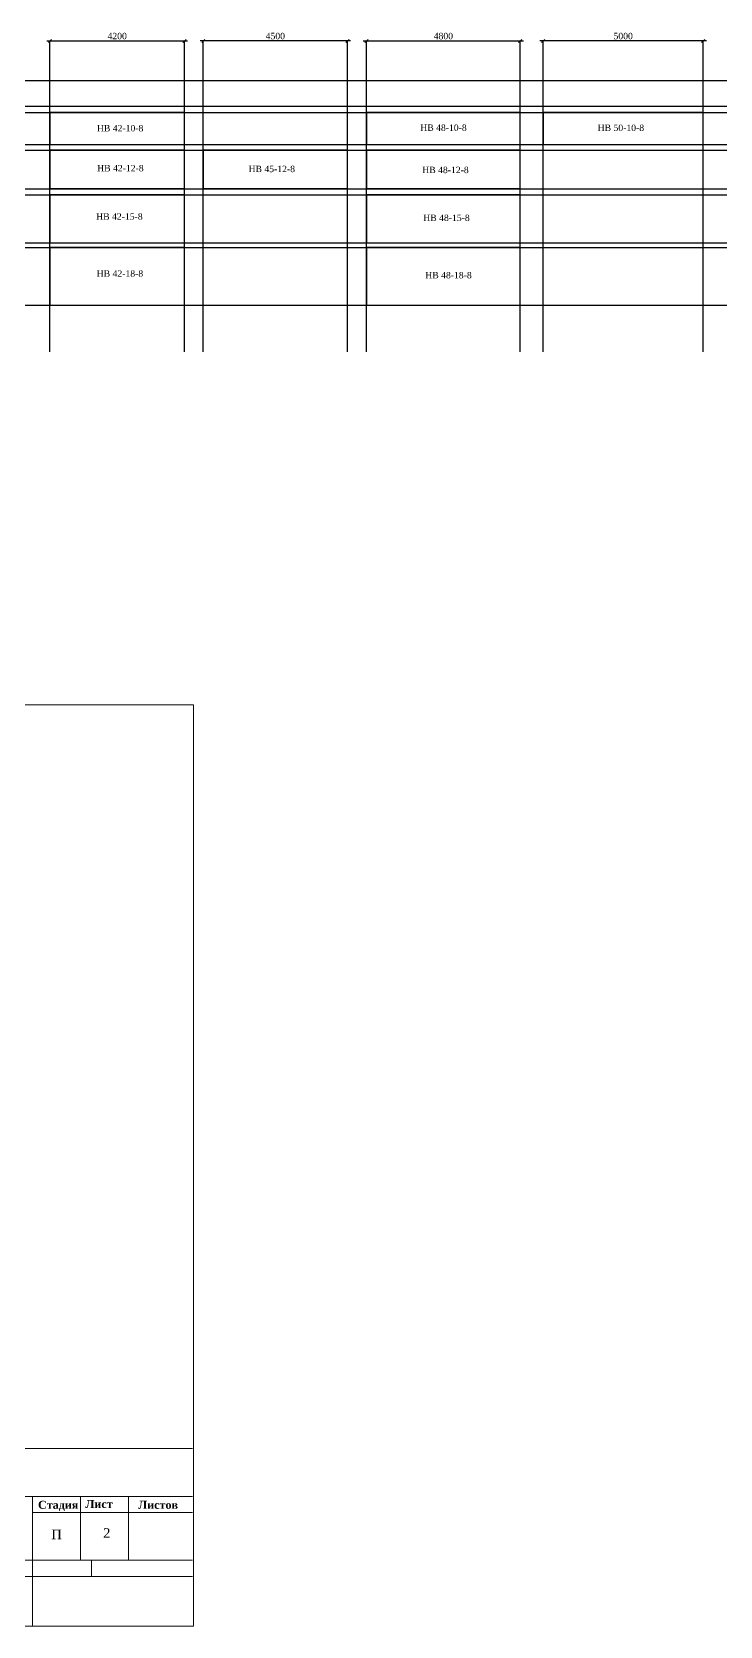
# Model space of a CAD drawing. Extents: x 1526320 to 3332998, y -546296 to 333165.
# Drawn here: x 2044632 to 2066128, y -187677 to -137863 of the extents above; entities that cross this region are included whole.
import ezdxf

# ---------------------------------------------------------------- set-up
doc = ezdxf.new("R2010")
doc.units = 0
doc.header["$LTSCALE"] = 500
doc.header["$MEASUREMENT"] = 0
doc.layers.get('0').update_dxf_attribs({"linetype": 'CONTINUOUS', "lineweight": 0})
doc.layers.add('Для печати', color=250, linetype='CONTINUOUS', lineweight=0)
doc.styles.add('NAKLON', font='TIMESBD.TTF', dxfattribs={"height": 500})
doc.styles.get("Standard").update_dxf_attribs({"font": 'TIMES.TTF', "height": 150})
doc.dimstyles.new('ISO-25', dxfattribs={"dimtxt": 300, "dimasz": 100, "dimexe": 0, "dimexo": 0, "dimgap": 50, "dimtad": 1, "dimdec": 0, "dimrnd": 10, "dimtxsty": 'Standard', "dimblk": 'OBLIQUE', "dimcen": 100, "dimdle": 100, "dimadec": 0, "dimazin": 0, "dimtfac": 1, "dimtdec": 0, "dimtmove": 0, "dimatfit": 3, "dimldrblk": 'OBLIQUE', "dimfxl": 0, "dimarcsym": 0})

# ---------------------------------------------------------------- blocks, each defined once
blk = doc.blocks.new('_Oblique')
at = {"color": 0, "linetype": 'ByBlock', "lineweight": -2}
blk.add_line((-0.5, -0.5), (0.5, 0.5), dxfattribs=at)
blk = doc.blocks.new('*D981')
at = {"color": 0, "linetype": 'Continuous', "lineweight": -2, "ltscale": 0.13}
for p, q in [((2045096, -138146), (2049496, -138146)), ((2045196, -147865), (2045196, -138146)), ((2049396, -147863), (2049396, -138146))]:
    blk.add_line(p, q, dxfattribs=at)
at = {"color": 0, "linetype": 'Continuous', "lineweight": -2, "ltscale": 0.13, "xscale": 100, "yscale": 100, "zscale": 100, "rotation": 180}
blk.add_blockref('_Oblique', (2045196, -138146), dxfattribs=at)
at = {"color": 0, "linetype": 'Continuous', "lineweight": -2, "ltscale": 0.13, "xscale": 100, "yscale": 100, "zscale": 100}
blk.add_blockref('_Oblique', (2049396, -138146), dxfattribs=at)
at = {"color": 0, "linetype": 'Continuous', "lineweight": 9, "ltscale": 0.13, "insert": (2047296, -137994), "char_height": 200, "attachment_point": 5}
blk.add_mtext('4200', dxfattribs=at)
blk = doc.blocks.new('*D982')
at = {"color": 0, "linetype": 'Continuous', "lineweight": -2, "ltscale": 0.13}
for p, q in [((2054587, -138146), (2049886, -138146)), ((2049986, -147863), (2049986, -138146)), ((2054487, -147865), (2054487, -138146))]:
    blk.add_line(p, q, dxfattribs=at)
at = {"color": 0, "linetype": 'Continuous', "lineweight": -2, "ltscale": 0.13, "xscale": 100, "yscale": 100, "zscale": 100, "rotation": 180}
blk.add_blockref('_Oblique', (2049986, -138146), dxfattribs=at)
at = {"color": 0, "linetype": 'Continuous', "lineweight": -2, "ltscale": 0.13, "xscale": 100, "yscale": 100, "zscale": 100}
blk.add_blockref('_Oblique', (2054487, -138146), dxfattribs=at)
at = {"color": 0, "linetype": 'Continuous', "lineweight": 9, "ltscale": 0.13, "insert": (2052236, -137994), "char_height": 200, "attachment_point": 5}
blk.add_mtext('4500', dxfattribs=at)
blk = doc.blocks.new('*D983')
at = {"color": 0, "linetype": 'Continuous', "lineweight": -2, "ltscale": 0.13}
for p, q in [((2054984, -138146), (2059986, -138146)), ((2055084, -147865), (2055084, -138146)), ((2059886, -147863), (2059886, -138146))]:
    blk.add_line(p, q, dxfattribs=at)
at = {"color": 0, "linetype": 'Continuous', "lineweight": -2, "ltscale": 0.13, "xscale": 100, "yscale": 100, "zscale": 100, "rotation": 180}
blk.add_blockref('_Oblique', (2055084, -138146), dxfattribs=at)
at = {"color": 0, "linetype": 'Continuous', "lineweight": -2, "ltscale": 0.13, "xscale": 100, "yscale": 100, "zscale": 100}
blk.add_blockref('_Oblique', (2059886, -138146), dxfattribs=at)
at = {"color": 0, "linetype": 'Continuous', "lineweight": 9, "ltscale": 0.13, "insert": (2057485, -137994), "char_height": 200, "attachment_point": 5}
blk.add_mtext('4800', dxfattribs=at)
blk = doc.blocks.new('*D987')
at = {"color": 0, "linetype": 'Continuous', "lineweight": -2, "ltscale": 0.13}
for p, q in [((2065701, -138146), (2060500, -138146)), ((2060600, -147863), (2060600, -138146)), ((2065601, -147865), (2065601, -138146))]:
    blk.add_line(p, q, dxfattribs=at)
at = {"color": 0, "linetype": 'Continuous', "lineweight": -2, "ltscale": 0.13, "xscale": 100, "yscale": 100, "zscale": 100, "rotation": 180}
blk.add_blockref('_Oblique', (2060600, -138146), dxfattribs=at)
at = {"color": 0, "linetype": 'Continuous', "lineweight": -2, "ltscale": 0.13, "xscale": 100, "yscale": 100, "zscale": 100}
blk.add_blockref('_Oblique', (2065601, -138146), dxfattribs=at)
at = {"color": 0, "linetype": 'Continuous', "lineweight": 9, "ltscale": 0.13, "insert": (2063101, -137994), "char_height": 200, "attachment_point": 5}
blk.add_mtext('5000', dxfattribs=at)
blk = doc.blocks.new('*D998')
at = {"color": 0, "linetype": 'Continuous', "lineweight": -2, "ltscale": 0.13}
for p, q in [((2007098, -144605), (2166705, -144605)), ((2166705, -146504), (2166705, -144505)), ((2007098, -146404), (2166705, -146404))]:
    blk.add_line(p, q, dxfattribs=at)
at = {"color": 0, "linetype": 'Continuous', "lineweight": -2, "ltscale": 0.13, "xscale": 100, "yscale": 100, "zscale": 100}
for p, rotation in [((2166705, -144605), 90), ((2166705, -146404), 270)]:
    blk.add_blockref('_Oblique', p, dxfattribs=dict(at, rotation=rotation))
at = {"color": 0, "linetype": 'Continuous', "lineweight": 9, "ltscale": 0.13, "insert": (2166553, -145505), "char_height": 200, "attachment_point": 5, "rotation": 90}
blk.add_mtext('1800', dxfattribs=at)
blk = doc.blocks.new('*D999')
at = {"color": 0, "linetype": 'Continuous', "lineweight": -2, "ltscale": 0.13}
for p, q in [((2007081, -142954), (2166705, -142954)), ((2166705, -144554), (2166705, -142854)), ((2007081, -144454), (2166705, -144454))]:
    blk.add_line(p, q, dxfattribs=at)
at = {"color": 0, "linetype": 'Continuous', "lineweight": -2, "ltscale": 0.13, "xscale": 100, "yscale": 100, "zscale": 100}
for p, rotation in [((2166705, -142954), 90), ((2166705, -144454), 270)]:
    blk.add_blockref('_Oblique', p, dxfattribs=dict(at, rotation=rotation))
at = {"color": 0, "linetype": 'Continuous', "lineweight": 9, "ltscale": 0.13, "insert": (2166553, -143704), "char_height": 200, "attachment_point": 5, "rotation": 90}
blk.add_mtext('1500', dxfattribs=at)
blk = doc.blocks.new('*D1000')
at = {"color": 0, "linetype": 'Continuous', "lineweight": -2, "ltscale": 0.13}
for p, q in [((2166705, -142862), (2166705, -141462)), ((2007081, -141562), (2166705, -141562)), ((2007081, -142762), (2166705, -142762))]:
    blk.add_line(p, q, dxfattribs=at)
at = {"color": 0, "linetype": 'Continuous', "lineweight": -2, "ltscale": 0.13, "xscale": 100, "yscale": 100, "zscale": 100}
for p, rotation in [((2166705, -141562), 90), ((2166705, -142762), 270)]:
    blk.add_blockref('_Oblique', p, dxfattribs=dict(at, rotation=rotation))
at = {"color": 0, "linetype": 'Continuous', "lineweight": 9, "ltscale": 0.13, "insert": (2166553, -142162), "char_height": 200, "attachment_point": 5, "rotation": 90}
blk.add_mtext('1200', dxfattribs=at)
blk = doc.blocks.new('*D1001')
at = {"color": 0, "linetype": 'Continuous', "lineweight": -2, "ltscale": 0.13}
for p, q in [((2007081, -140384), (2166705, -140384)), ((2166705, -141484), (2166705, -140284)), ((2007081, -141384), (2166705, -141384))]:
    blk.add_line(p, q, dxfattribs=at)
at = {"color": 0, "linetype": 'Continuous', "lineweight": -2, "ltscale": 0.13, "xscale": 100, "yscale": 100, "zscale": 100}
for p, rotation in [((2166705, -140384), 90), ((2166705, -141384), 270)]:
    blk.add_blockref('_Oblique', p, dxfattribs=dict(at, rotation=rotation))
at = {"color": 0, "linetype": 'Continuous', "lineweight": 9, "ltscale": 0.13, "insert": (2166553, -140884), "char_height": 200, "attachment_point": 5, "rotation": 90}
blk.add_mtext('1000', dxfattribs=at)
blk = doc.blocks.new('*D1002')
at = {"color": 0, "linetype": 'Continuous', "lineweight": -2, "ltscale": 0.13}
for p, q in [((2007081, -139385), (2166705, -139385)), ((2166705, -140285), (2166705, -139285)), ((2007081, -140185), (2166705, -140185))]:
    blk.add_line(p, q, dxfattribs=at)
at = {"color": 0, "linetype": 'Continuous', "lineweight": -2, "ltscale": 0.13, "xscale": 100, "yscale": 100, "zscale": 100}
for p, rotation in [((2166705, -139385), 90), ((2166705, -140185), 270)]:
    blk.add_blockref('_Oblique', p, dxfattribs=dict(at, rotation=rotation))
at = {"color": 0, "linetype": 'Continuous', "lineweight": 9, "ltscale": 0.13, "insert": (2166553, -139785), "char_height": 200, "attachment_point": 5, "rotation": 90}
blk.add_mtext('800', dxfattribs=at)

msp = doc.modelspace()

# ---------------------------------------------------------------- linework, layer by layer
at = {"layer": 'Для печати', "color": 250, "linetype": 'Continuous', "lineweight": 15, "ltscale": 0.13}
for p, q in [((2031148.6, -182128.8), (2049650.6, -182128.8)), ((2031173.9, -183624), (2049645, -183624)), ((2044651.2, -183623.1), (2044651.2, -187677)), ((2046147.8, -183623.1), (2046147.8, -185620.9)), ((2047644.4, -183623.1), (2047644.4, -185620.9)), ((2037650.3, -185621.1), (2044644, -185621.1)), ((2044644, -185621.1), (2049644.7, -185621.1)), ((2046493.2, -185620.9), (2046493.2, -186124))]:
    msp.add_line(p, q, dxfattribs=at)
at = {"layer": 'Для печати', "color": 250, "linetype": 'Continuous', "lineweight": 15}
for p, q in [((2044650.8, -184127.6), (2049650.8, -184128.4)), ((2031148.6, -186124.6), (2049648.6, -186127.7))]:
    msp.add_line(p, q, dxfattribs=at)
at = {"layer": 'Для печати', "color": 5, "linetype": 'Continuous', "lineweight": 30, "ltscale": 0.13}
for points in [[(2049396.4, -140383.6), (2045196, -140383.6), (2045196, -141383.5), (2049396.4, -141383.5)], [(2059885.6, -140383.6), (2055084.4, -140383.6), (2055084.4, -141383.5), (2059885.6, -141383.5)], [(2065601.2, -140383.6), (2060600, -140383.6), (2060600, -141383.5), (2065601.2, -141383.5)], [(2049396.4, -141562.2), (2045196, -141562.2), (2045196, -142761.9), (2049396.4, -142761.9)], [(2054486.7, -141562.2), (2049985.9, -141562.2), (2049985.9, -142761.9), (2054486.7, -142761.9)], [(2059885.6, -141562.2), (2055084.4, -141562.2), (2055084.4, -142761.9), (2059885.6, -142761.9)], [(2049396.4, -142954.1), (2045196.1, -142954.1), (2045196.1, -144454), (2049396.4, -144454)], [(2059885.9, -142954.3), (2055084.4, -142954.3), (2055084.4, -144454.1), (2059885.9, -144454.1)], [(2049396.4, -144604.9), (2045196, -144604.9), (2045196, -146404.4), (2049396.4, -146404.4)], [(2059885.6, -144604.9), (2055084.4, -144604.9), (2055084.4, -146404.4), (2059885.6, -146404.4)]]:
    msp.add_lwpolyline(points, close=True, dxfattribs=at)
at = {"layer": 'Для печати', "color": 250, "linetype": 'Continuous', "lineweight": 0, "ltscale": 0.13}
msp.add_lwpolyline([(2049674.8, -187675.3), (2009572.2, -187675.3), (2009572.2, -158892.1), (2049674.8, -158892.1)], close=True, dxfattribs=at)

# ---------------------------------------------------------------- texts
at = {"color": 5, "linetype": 'Continuous', "lineweight": 30, "ltscale": 0.13}
for s, p in [('НВ 42-10-8', (2046662.3, -140973)), ('НВ 48-10-8', (2056762.7, -140956.2)), ('НВ 50-10-8', (2062303.2, -140960.6)), ('НВ 42-12-8', (2046670.7, -142220.3)), ('НВ 45-12-8', (2051399, -142245.7)), ('НВ 48-12-8', (2056824.8, -142276.7)), ('НВ 42-15-8', (2046639.7, -143730)), ('НВ 48-15-8', (2056856.4, -143772.8)), ('НВ 42-18-8', (2046656.5, -145513.7)), ('НВ 48-18-8', (2056919.2, -145563.8))]:
    msp.add_text(s, height=200, dxfattribs=at).set_placement(p)
at = {"layer": 'Для печати', "color": 250, "linetype": 'Continuous', "lineweight": 15, "ltscale": 0.13, "style": 'NAKLON'}
for s, p in [('Стадия', (2044823.4, -184012)), ('Лист', (2046302.9, -183987.8)), ('Листов', (2047952.2, -184012))]:
    msp.add_text(s, height=250, dxfattribs=at).set_placement(p)
at = {"layer": 'Для печати', "color": 250, "linetype": 'Continuous', "lineweight": 15}
for s, p in [('П', (2045239.5, -184960.8)), ('2', (2046857, -184916.4))]:
    msp.add_text(s, height=300, dxfattribs=at).set_placement(p)

# ---------------------------------------------------------------- dimensions: what is measured, and where the dimension line sits
at = {"color": 6, "linetype": 'Continuous', "lineweight": 9, "ltscale": 0.13}
for base, p1, p2, angle, picture, middle in [((2049396.4, -138146.1), (2045196, -147865.5), (2049396.4, -147863.2), 0, '*D981', (2047296.2, -137994.4)), ((2049985.9, -138146.1), (2054486.7, -147865.5), (2049985.9, -147863.2), 180, '*D982', (2052236.3, -137994.4)), ((2059885.6, -138146.1), (2055084.4, -147865.5), (2059885.6, -147863.2), 0, '*D983', (2057485, -137994.4)), ((2060600, -138146.1), (2065601.2, -147865.5), (2060600, -147863.2), 180, '*D987', (2063100.6, -137994.4)), ((2166704.7, -139384.5), (2007080.8, -140184.7), (2007080.8, -139384.5), 270, '*D1002', (2166553, -139784.6)), ((2166704.7, -140383.6), (2007080.8, -141383.5), (2007080.8, -140383.6), 270, '*D1001', (2166553, -140883.5)), ((2166704.7, -141562.2), (2007080.8, -142761.9), (2007080.8, -141562.2), 270, '*D1000', (2166553, -142162)), ((2166704.7, -142954.1), (2007081.4, -144454.2), (2007081.4, -142954.1), 270, '*D999', (2166553, -143704.1)), ((2166704.7081, -144604.9353), (2007097.7143, -146404.3851), (2007097.7143, -144604.9353), 270, '*D998', (2166552.9777, -145504.6602))]:
    dim = msp.add_linear_dim(base=base, p1=p1, p2=p2, angle=angle, dimstyle='ISO-25', dxfattribs=at)
    dim.commit()
    dim.dimension.update_dxf_attribs({"geometry": picture, "text_midpoint": middle})

doc.saveas('drawing.dxf')
